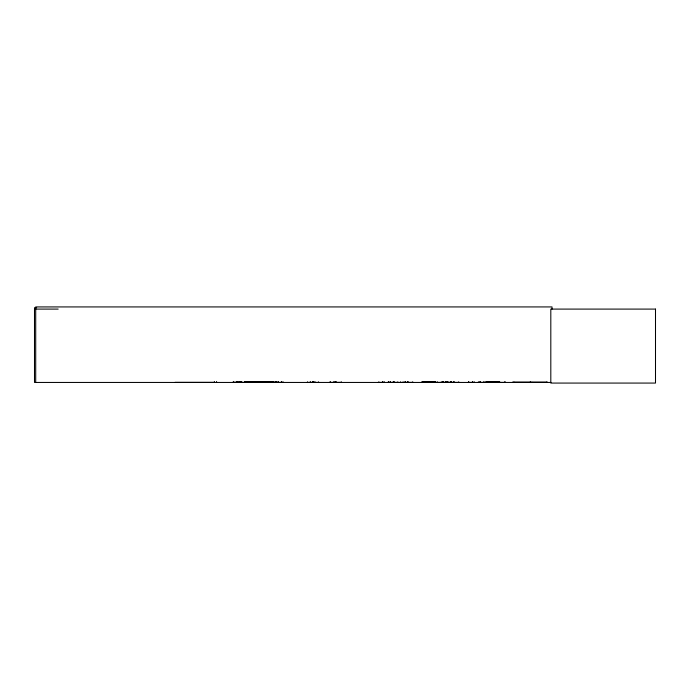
<?xml version="1.0" encoding="UTF-8"?>
<svg xmlns="http://www.w3.org/2000/svg" width="690" height="690" viewBox="0 0 690 690"><rect width="100%" height="100%" fill="white"/><g stroke="black" fill="none" stroke-linecap="round" stroke-linejoin="round"><path stroke-width="1.03" d="M434.683 382.424L434.666 381.837M445.861 381.682L445.956 382.372M239.482 382.424L239.482 381.837M250.573 382.424L250.582 381.837M270.195 382.424L270.204 381.837M270.618 382.424L270.618 381.837M281.296 382.424L281.296 381.837M281.71 382.424L281.718 381.837M341.231 382.424L341.309 381.837M493.824 382.424L493.824 381.837M504.916 382.424L504.925 381.837M546.972 382.433L512.748 382.415L547.032 382.415L547.015 381.863M388.108 382.45L397.845 382.372M388.237 382.355L388.263 381.837M437.305 382.355L437.339 381.837M399.941 382.45L412.887 382.389M407.773 382.372L407.79 381.682M247.538 382.372L247.512 381.682M251.548 382.372L251.445 381.837M259.474 382.355L259.38 381.682M265.288 382.295L265.193 381.682M266.72 382.355L266.737 381.889M378.37 382.45L384.321 382.372M468.217 382.45L474.168 382.372M513.386 382.433L512.886 382.122M514.412 382.269L514.636 382.45M530.248 382.122L530.334 381.863M531.654 382.433L532.214 382.433M512.911 382.269L547.032 382.269M442.928 382.372L442.98 381.889L443.032 382.45M232.84 382.372L283.495 382.424M240.931 382.372L240.982 381.889M254.162 382.372L254.222 381.889M246.097 382.372L246.166 381.889M378.776 382.372L378.836 381.889L378.905 382.45M468.614 382.372L468.683 381.889M434.519 382.372L434.596 381.889M36.656 307.706L34.5 307.706L34.5 382.45L550.948 382.45M34.5 309.094L58.167 309.094M244.881 381.967L258.698 381.967M259.457 381.967L273.274 381.967M421.866 381.967L435.683 381.967M485.657 381.967L499.465 381.967M244.855 382.148L258.724 382.148M259.431 382.165L273.3 382.165M421.84 382.148L435.709 382.165M485.631 382.165L499.5 382.148M175.001 382.346L214.15 382.346M421.849 382.407L459.161 382.424M484.44 382.424L478.498 382.372M485.639 382.407L504.994 382.424L504.994 381.837M335.573 382.372L335.504 381.682M335.09 382.372L335.081 381.889M484.044 382.372L483.975 381.889M394.197 382.372L394.128 381.889M271.506 382.372L271.532 381.527M251.936 382.372L252.048 381.682M251.583 382.372L251.514 381.889M246.037 382.372L245.968 381.889L245.899 382.45M274.896 382.355L274.818 381.837M269.152 382.372L269.083 381.889M257.612 382.372L257.637 381.682M442.79 382.372L442.782 381.682M442.506 382.372L442.445 381.889M275.655 382.372L275.733 381.527M275.327 382.355L275.258 381.837M450.993 382.372L450.932 381.889M271.101 382.355L271.084 381.889M493.902 382.372L493.893 381.837M341.309 382.355L330.139 382.424L330.139 381.837M330.208 382.372L330.208 381.837M552.026 309.094L552.026 306.929L35.716 306.929L35.716 382.45M499.241 381.682L499.241 382.45M499.189 381.682L499.189 382.45M483.906 381.837L483.906 382.45M480.162 381.682L480.162 382.45M479.973 381.682L479.973 382.45M478.36 381.837L478.36 382.45M474.297 381.837L474.297 382.45M472.693 381.682L472.693 382.45M472.495 381.682L472.495 382.45M468.752 381.837L468.752 382.45M458.729 381.837L458.729 382.45M454.072 381.682L454.072 382.45M453.796 381.682L453.796 382.45M451.665 381.837L451.665 382.45M450.881 381.837L450.881 382.45M450.191 381.837L450.191 382.45M447.965 381.682L447.965 382.45M447.689 381.682L447.707 382.45M446.223 381.682L446.223 382.45M445.55 381.682L445.55 382.45M445.274 381.682L445.274 382.45M443.144 381.682L443.144 382.45M442.393 381.837L442.393 382.45M441.298 381.837L441.298 382.45M412.741 381.837L412.741 382.45M408.178 381.837L408.178 382.45M407.454 381.682L407.454 382.45M405.289 381.682L405.289 382.45M405.021 381.682L405.021 382.45M403.115 381.837L403.115 382.45M400.381 381.837L400.381 382.45M397.889 381.837L397.889 382.45M394.068 381.837L394.068 382.45M393.541 381.682L393.541 382.45M393.205 381.682L393.205 382.45M390.316 381.682L390.316 382.45M390.126 381.682L390.126 382.45M388.513 381.837L388.513 382.45M384.451 381.837L384.451 382.45M382.846 381.682L382.846 382.45M382.648 381.682L382.648 382.45M335.944 381.682L335.944 382.45M335.892 381.682L335.892 382.45M334.935 381.837L335.004 382.45M333.736 381.682L333.736 382.45M318.556 381.837L318.547 382.45L307.455 382.424L307.455 381.837M314.907 381.527L314.907 382.45M313.381 381.527L313.381 382.45M313.191 381.682L313.208 382.45M312.803 381.682L312.82 382.45M312.475 381.527L312.475 382.45M310.319 381.527L310.319 382.45M283.055 381.837L283.055 382.45M278.415 381.682L278.415 382.45M278.139 381.682L278.139 382.45M276.794 381.682L276.794 382.45M276.569 381.837L276.569 382.45M276.414 381.837L276.414 382.45M276.354 381.682L276.371 382.45M275.966 381.682L275.983 382.45M275.931 381.682L275.931 382.45M275.552 381.682L275.595 382.45M273.059 381.527L273.059 382.45M272.817 381.682L272.817 382.45M272.481 381.682L272.481 382.45M270.963 381.682L271.015 382.45M270.868 381.837L270.868 382.45M270.765 381.682L270.765 382.45M269.014 381.837L269.014 382.45M266.961 381.837L266.961 382.45M266.806 381.837L266.806 382.45M265.348 381.682L265.357 382.45M265.158 381.682L265.158 382.45M265.003 381.682L265.003 382.45M263.606 381.682L263.606 382.45L263.494 381.889M263.407 381.682L263.433 382.45M261.26 381.837L261.26 382.45M259.552 381.837L259.552 382.45M259.164 381.682L259.164 382.45M257.439 381.682L257.439 382.45M257.146 381.837L257.146 382.45M255.688 381.837L255.688 382.45M254.291 381.837L254.291 382.45M252.273 381.682L252.273 382.45M250.28 381.682L250.28 382.45M250.082 381.682L250.082 382.45M248.003 381.837L248.003 382.45M247.701 381.682L247.701 382.45M246.227 381.837L246.227 382.45M245.226 381.682L245.217 382.45M244.847 381.682L244.829 382.45M241.836 381.837L241.836 382.45M241.043 381.837L241.043 382.45M240.232 381.682L240.232 382.45M240.034 381.682L240.034 382.45M239.766 381.837L239.766 382.45M238.154 381.682L238.154 382.45M237.886 381.682L237.886 382.45M237.464 381.837L237.464 382.45M236.291 381.837L236.291 382.45M236.247 381.837L236.247 382.45M233.901 381.837L233.901 382.45M233.246 381.837L233.246 382.45M216.548 381.527L216.548 382.45M214.392 381.527L214.392 382.45M655.5 309.094L550.81 309.094L550.81 383.071L655.5 383.071L655.5 309.094M499.629 382.45L499.629 381.682L499.577 382.45M272.671 382.45L272.671 381.682L272.628 382.45M261.493 382.45L261.493 381.837L261.406 382.45M236.877 382.45L236.877 381.837L236.834 382.45"/></g></svg>
